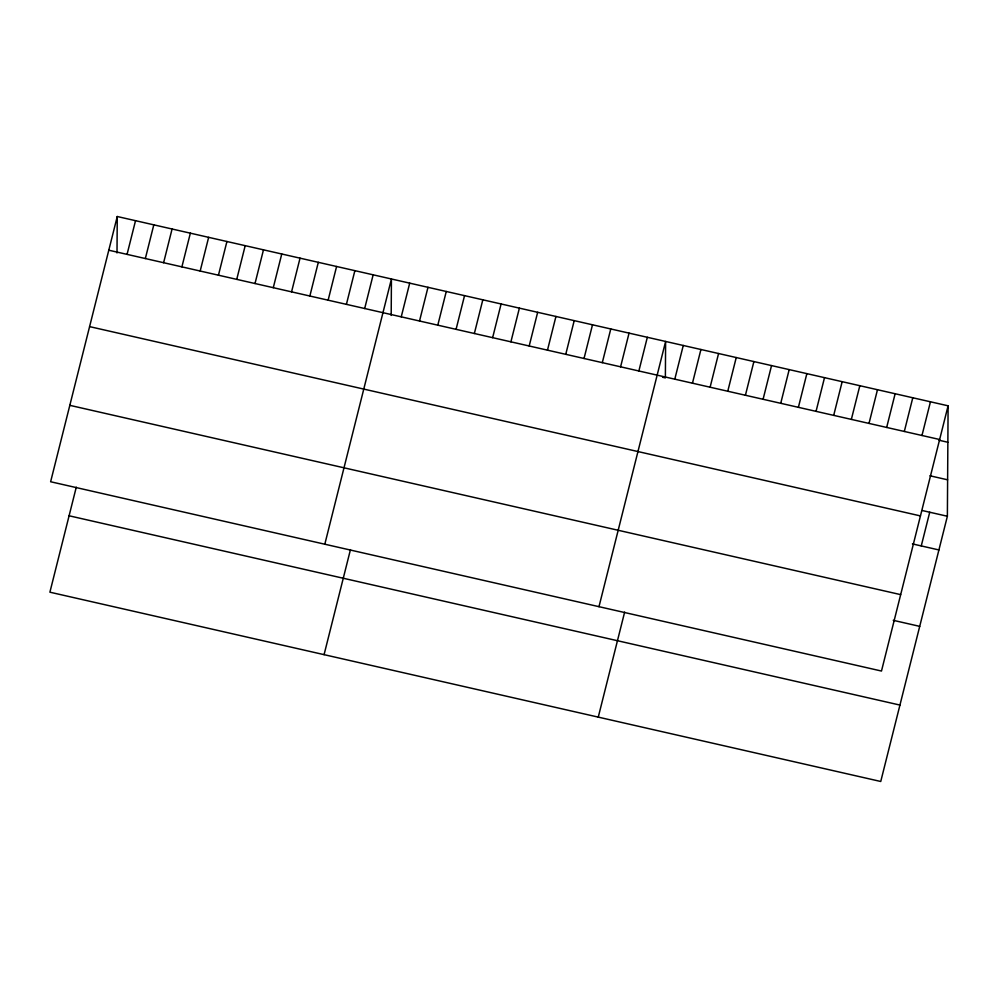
<?xml version="1.0" encoding="UTF-8"?>
<svg xmlns="http://www.w3.org/2000/svg" width="998" height="998" viewBox="0 0 998 998"><rect width="100%" height="100%" fill="white"/><g stroke="black" fill="none" stroke-linecap="round" stroke-linejoin="round"><path stroke-width="1.5" d="M117.003 252.956L117.253 216.516L948.1 405.812L947.376 516.253L880.747 781.484L49.9 592.188L76.285 487.149M391.191 315.43L391.428 278.978L324.812 544.209M117.253 216.516L50.624 481.747L881.484 671.043L948.1 405.812M127.058 254.378L135.528 220.683M145.346 258.544L153.804 224.849M163.622 262.699L172.08 229.004M181.898 266.865L190.356 233.17M200.174 271.032L208.644 237.337M218.45 275.199L226.92 241.504M236.738 279.365L245.196 245.67M255.014 283.532L263.472 249.837M273.29 287.686L281.76 253.991M291.566 291.853L300.036 258.158M309.854 296.019L318.312 262.324M328.13 300.186L336.588 266.491M346.406 304.353L354.876 270.658M364.682 308.519L373.152 274.824M401.246 316.84L409.704 283.145M324.076 654.651L350.46 549.624M419.522 321.007L427.98 287.312M437.798 325.173L446.268 291.478M456.074 329.34L464.544 295.645M474.362 333.507L482.82 299.812M492.638 337.661L501.096 303.966M510.914 341.827L519.384 308.132M529.189 345.994L537.66 312.299M547.478 350.161L555.936 316.466M565.754 354.327L574.212 320.632M584.03 358.494L592.5 324.799M602.305 362.648L610.776 328.953M620.594 366.815L629.052 333.12M638.87 370.982L647.328 337.287M598.987 606.684L665.616 341.453L665.367 377.893L662.56 377.256M674.798 379.165L683.268 345.47M598.264 717.125L624.648 612.086M692.462 383.195L700.92 349.5M710.114 387.212L718.572 353.517M727.767 391.241L736.237 357.546M745.419 395.258L753.889 361.563M763.083 399.287L771.541 365.592M780.735 403.304L789.193 369.609M798.388 407.334L806.858 373.639M816.052 411.351L824.51 377.656M833.704 415.368L842.162 381.673M851.356 419.397L859.827 385.702M869.009 423.414L877.479 389.719M886.673 427.443L895.131 393.748M904.325 431.46L912.783 397.765M921.977 435.49L930.448 401.795M921.254 545.931L929.724 512.236M108.782 250.211L939.642 439.507M939.031 440.243L947.863 442.264M929.961 475.784L947.613 479.813M922.364 510.552L947.376 516.253M89.595 326.62L920.443 515.916M912.422 543.91L938.906 549.948M69.823 405.338L900.67 594.633M893.235 620.319L919.719 626.357M69.087 515.779L899.947 705.075"/></g></svg>
